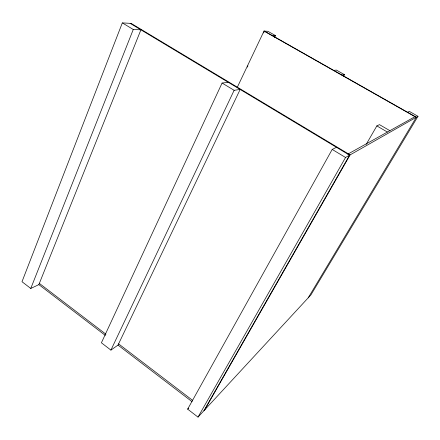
<?xml version="1.0" encoding="UTF-8"?>
<svg xmlns="http://www.w3.org/2000/svg" width="440" height="440" viewBox="0 0 440 440"><rect width="100%" height="100%" fill="white"/><g stroke="black" fill="none" stroke-linecap="round" stroke-linejoin="round"><path stroke-width="0.66" d="M122.326 22.891L22 281.71L30.773 288.459L38.863 284.62L140.91 29.821L133.265 29.491L122.326 22.891L131.148 23.402M30.773 288.459L133.265 29.491M222.079 83.039L101.404 342.793L110.913 350.108L118.008 345.098L240.157 89.452L234.135 90.305L222.079 83.039L228.305 82.33M110.913 350.108L234.135 90.305M237.171 87.549L264.017 31.075L267.894 31.3L275.523 35.618L274.626 37.477M247.352 67.106L247.94 65.863M263.593 32.967L264.478 31.103L416.361 117.233L308.198 297.841M343.525 76.494L344.498 74.679L336.38 70.081L333.74 70.383M407.594 112.261L409.343 111.397L418 116.303L310.921 294.894L198.011 417.109L187.655 409.145L332.2 149.43L336.474 147.323M198.011 417.109L345.543 157.476L418 116.303M203.907 410.729L349.569 155.188L130.13 23.342M204.677 409.893L350.091 154.891L131.043 23.337M366.201 144.364L376.849 125.912L379.473 124.641L389.884 130.675M187.655 409.145L188.584 408.188M347.815 154.132L415.19 116.567M341.957 75.042L344.498 74.679M272.19 35.475L275.523 35.618M263.94 31.031L414.964 116.694M376.849 125.912L387.42 132.05M332.2 149.43L345.543 157.476M39.352 283.399L105.919 334.202M118.591 343.877L192.742 400.472M38.863 284.62L105.353 335.423M118.008 345.098L192.066 401.682"/></g></svg>
